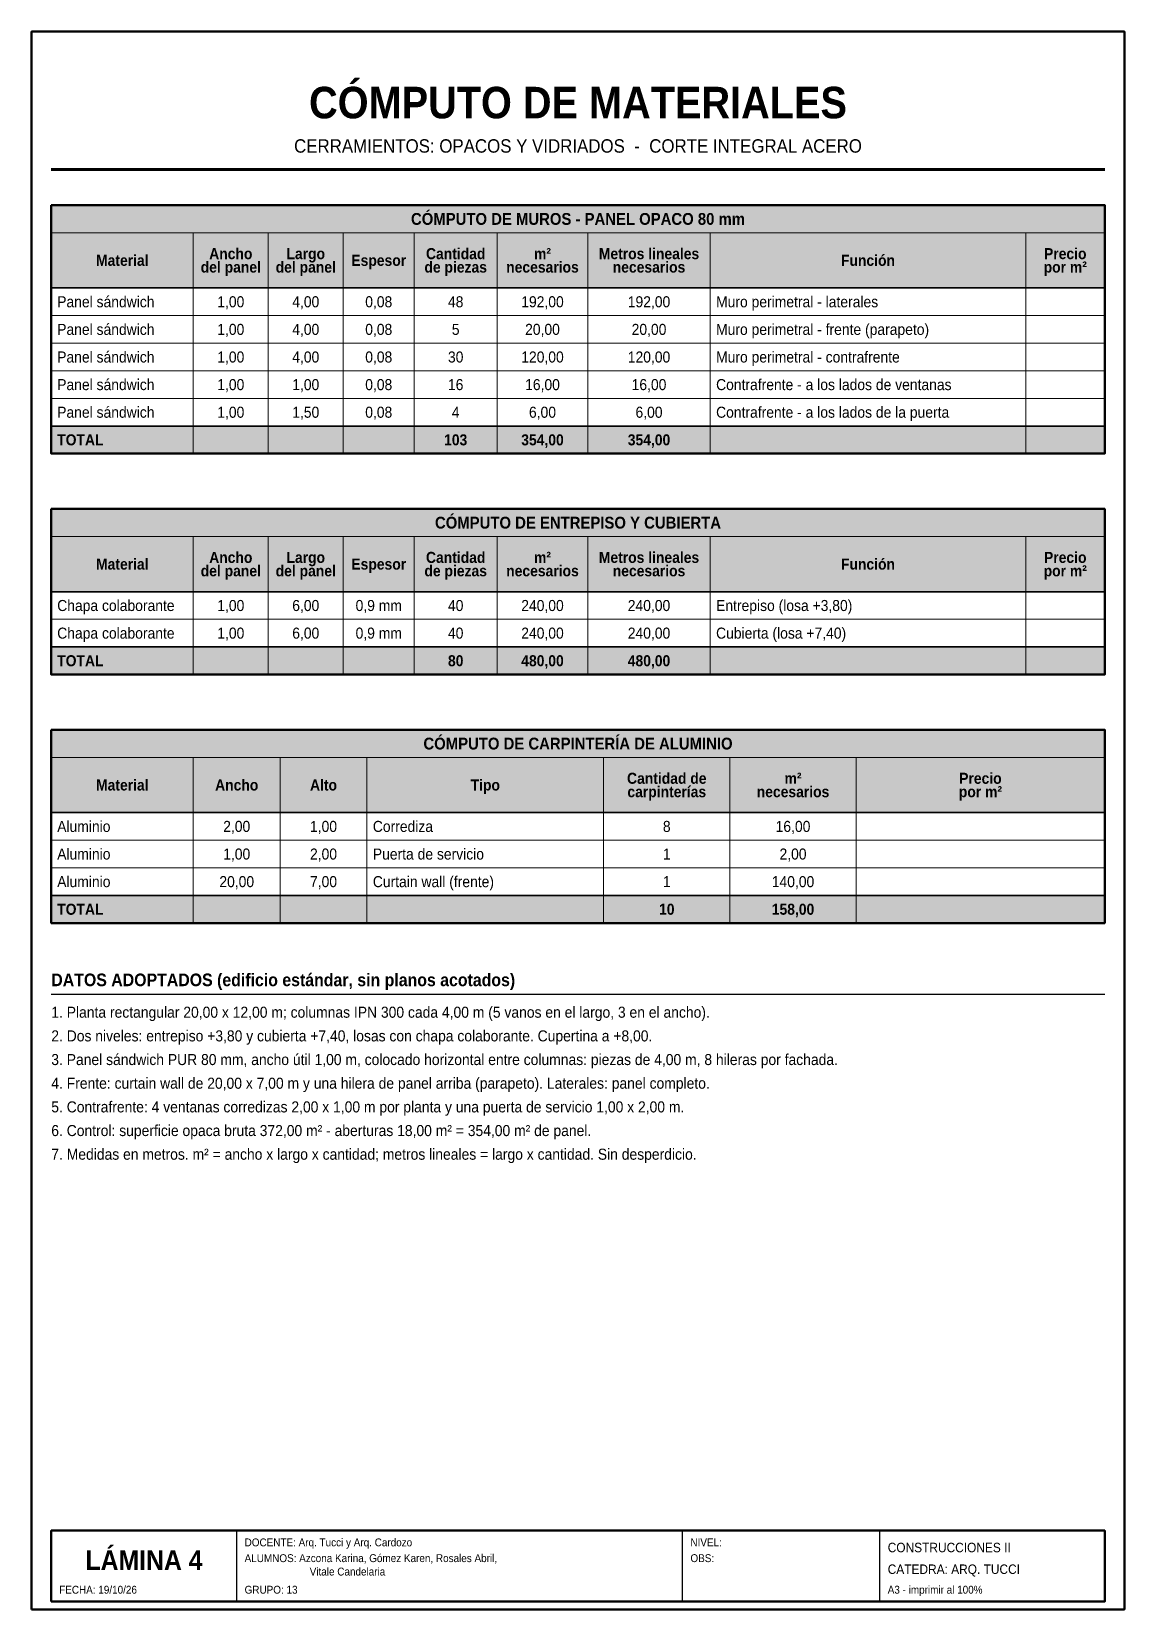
# Model space of a CAD drawing. Header units: millimetres. Extents: x 10 to 287, y 10 to 410.
import ezdxf
from ezdxf.enums import TextEntityAlignment as Align

# ---------------------------------------------------------------- set-up
doc = ezdxf.new("R2010")
doc.units = ezdxf.units.MM
for name, color, linetype in [('0-MARCO', 7, 'Continuous'), ('3-TABLAS', 7, 'Continuous'), ('3-TEXTOS', 7, 'Continuous'), ('3-TITULOS', 7, 'Continuous')]:
    doc.layers.add(name, color=color, linetype=linetype)
doc.styles.add('ARIAL', font='arial.ttf')
doc.styles.add('ARIAL-NEGRITA', font='arialbd.ttf')

msp = doc.modelspace()

# ---------------------------------------------------------------- hatches: boundary and pattern name
at = {"layer": '3-TABLAS', "true_color": 0xe8e8e8}
h = msp.add_hatch(color=254, dxfattribs=at)
h.dxf.hatch_style = 1
h.paths.add_polyline_path([(15, 345), (282, 345), (282, 366), (15, 366)])
h = msp.add_hatch(color=254, dxfattribs=at)
h.dxf.hatch_style = 1
h.paths.add_polyline_path([(15, 303), (282, 303), (282, 310), (15, 310)])
h = msp.add_hatch(color=254, dxfattribs=at)
h.dxf.hatch_style = 1
h.paths.add_polyline_path([(15, 268), (282, 268), (282, 289), (15, 289)])
h = msp.add_hatch(color=254, dxfattribs=at)
h.dxf.hatch_style = 1
h.paths.add_polyline_path([(15, 247), (282, 247), (282, 254), (15, 254)])
h = msp.add_hatch(color=254, dxfattribs=at)
h.dxf.hatch_style = 1
h.paths.add_polyline_path([(15, 212), (282, 212), (282, 233), (15, 233)])
h = msp.add_hatch(color=254, dxfattribs=at)
h.dxf.hatch_style = 1
h.paths.add_polyline_path([(15, 184), (282, 184), (282, 191), (15, 191)])

# ---------------------------------------------------------------- linework, layer by layer
at = {"layer": '0-MARCO', "lineweight": 50}
for points in [[(10, 10), (287, 10), (287, 410), (10, 410)], [(15, 12), (282, 12), (282, 30), (15, 30)]]:
    msp.add_lwpolyline(points, close=True, dxfattribs=at)
at = {"layer": '0-MARCO', "lineweight": 25}
for points in [[(62, 12), (62, 30)], [(175, 12), (175, 30)], [(225, 12), (225, 30)]]:
    msp.add_lwpolyline(points, dxfattribs=at)
at = {"layer": '3-TABLAS', "lineweight": 50}
for points in [[(15, 366), (282, 366), (282, 303), (15, 303)], [(15, 289), (282, 289), (282, 247), (15, 247)], [(15, 233), (282, 233), (282, 184), (15, 184)]]:
    msp.add_lwpolyline(points, close=True, dxfattribs=at)
at = {"layer": '3-TABLAS', "lineweight": 18}
for points in [[(15, 359), (282, 359)], [(15, 282), (282, 282)], [(15, 226), (282, 226)]]:
    msp.add_lwpolyline(points, dxfattribs=at)
at = {"layer": '3-TABLAS', "lineweight": 13}
for points in [[(51, 359), (51, 303)], [(70, 359), (70, 303)], [(89, 359), (89, 303)], [(107, 359), (107, 303)], [(128, 359), (128, 303)], [(151, 359), (151, 303)], [(182, 359), (182, 303)], [(262, 359), (262, 303)], [(15, 338), (282, 338)], [(15, 331), (282, 331)], [(15, 324), (282, 324)], [(15, 317), (282, 317)], [(51, 282), (51, 247)], [(70, 282), (70, 247)], [(89, 282), (89, 247)], [(107, 282), (107, 247)], [(128, 282), (128, 247)], [(151, 282), (151, 247)], [(182, 282), (182, 247)], [(262, 282), (262, 247)], [(15, 261), (282, 261)], [(51, 226), (51, 184)], [(73, 226), (73, 184)], [(95, 226), (95, 184)], [(155, 226), (155, 184)], [(187, 226), (187, 184)], [(219, 226), (219, 184)], [(15, 205), (282, 205)], [(15, 198), (282, 198)]]:
    msp.add_lwpolyline(points, dxfattribs=at)
at = {"layer": '3-TABLAS', "lineweight": 35}
for points in [[(15, 345), (282, 345)], [(15, 310), (282, 310)], [(15, 303), (282, 303)], [(15, 268), (282, 268)], [(15, 254), (282, 254)], [(15, 247), (282, 247)], [(15, 212), (282, 212)], [(15, 191), (282, 191)], [(15, 184), (282, 184)]]:
    msp.add_lwpolyline(points, dxfattribs=at)
at = {"layer": '3-TITULOS', "lineweight": 70}
msp.add_lwpolyline([(15, 375), (282, 375)], dxfattribs=at)
at = {"layer": '3-TITULOS', "lineweight": 25}
msp.add_lwpolyline([(15, 166), (282, 166)], dxfattribs=at)

# ---------------------------------------------------------------- texts
at = {"layer": '3-TABLAS', "width": 0.9}
for s, height, style, p in [('CÓMPUTO DE MUROS - PANEL OPACO 80 mm', 3, 'ARIAL-NEGRITA', (148.5, 362.5)), ('Material', 2.8, 'ARIAL-NEGRITA', (33, 352)), ('Ancho', 2.8, 'ARIAL-NEGRITA', (60.5, 353.7)), ('Largo', 2.8, 'ARIAL-NEGRITA', (79.5, 353.7)), ('Espesor', 2.8, 'ARIAL-NEGRITA', (98, 352)), ('Cantidad', 2.8, 'ARIAL-NEGRITA', (117.5, 353.7)), ('m²', 2.8, 'ARIAL-NEGRITA', (139.5, 353.7)), ('Metros lineales', 2.8, 'ARIAL-NEGRITA', (166.5, 353.7)), ('Función', 2.8, 'ARIAL-NEGRITA', (222, 352)), ('Precio', 2.8, 'ARIAL-NEGRITA', (272, 353.7)), ('del panel', 2.8, 'ARIAL-NEGRITA', (60.5, 350.3)), ('del panel', 2.8, 'ARIAL-NEGRITA', (79.5, 350.3)), ('de piezas', 2.8, 'ARIAL-NEGRITA', (117.5, 350.3)), ('necesarios', 2.8, 'ARIAL-NEGRITA', (139.5, 350.3)), ('necesarios', 2.8, 'ARIAL-NEGRITA', (166.5, 350.3)), ('por m²', 2.8, 'ARIAL-NEGRITA', (272, 350.3)), ('1,00', 2.8, 'ARIAL', (60.5, 341.5)), ('4,00', 2.8, 'ARIAL', (79.5, 341.5)), ('0,08', 2.8, 'ARIAL', (98, 341.5)), ('48', 2.8, 'ARIAL', (117.5, 341.5)), ('192,00', 2.8, 'ARIAL', (139.5, 341.5)), ('192,00', 2.8, 'ARIAL', (166.5, 341.5)), ('1,00', 2.8, 'ARIAL', (60.5, 334.5)), ('4,00', 2.8, 'ARIAL', (79.5, 334.5)), ('0,08', 2.8, 'ARIAL', (98, 334.5)), ('5', 2.8, 'ARIAL', (117.5, 334.5)), ('20,00', 2.8, 'ARIAL', (139.5, 334.5)), ('20,00', 2.8, 'ARIAL', (166.5, 334.5)), ('1,00', 2.8, 'ARIAL', (60.5, 327.5)), ('4,00', 2.8, 'ARIAL', (79.5, 327.5)), ('0,08', 2.8, 'ARIAL', (98, 327.5)), ('30', 2.8, 'ARIAL', (117.5, 327.5)), ('120,00', 2.8, 'ARIAL', (139.5, 327.5)), ('120,00', 2.8, 'ARIAL', (166.5, 327.5)), ('1,00', 2.8, 'ARIAL', (60.5, 320.5)), ('1,00', 2.8, 'ARIAL', (79.5, 320.5)), ('0,08', 2.8, 'ARIAL', (98, 320.5)), ('16', 2.8, 'ARIAL', (117.5, 320.5)), ('16,00', 2.8, 'ARIAL', (139.5, 320.5)), ('16,00', 2.8, 'ARIAL', (166.5, 320.5)), ('1,00', 2.8, 'ARIAL', (60.5, 313.5)), ('1,50', 2.8, 'ARIAL', (79.5, 313.5)), ('0,08', 2.8, 'ARIAL', (98, 313.5)), ('4', 2.8, 'ARIAL', (117.5, 313.5)), ('6,00', 2.8, 'ARIAL', (139.5, 313.5)), ('6,00', 2.8, 'ARIAL', (166.5, 313.5)), ('103', 2.8, 'ARIAL-NEGRITA', (117.5, 306.5)), ('354,00', 2.8, 'ARIAL-NEGRITA', (139.5, 306.5)), ('354,00', 2.8, 'ARIAL-NEGRITA', (166.5, 306.5)), ('CÓMPUTO DE ENTREPISO Y CUBIERTA', 3, 'ARIAL-NEGRITA', (148.5, 285.5)), ('Material', 2.8, 'ARIAL-NEGRITA', (33, 275)), ('Ancho', 2.8, 'ARIAL-NEGRITA', (60.5, 276.7)), ('Largo', 2.8, 'ARIAL-NEGRITA', (79.5, 276.7)), ('Espesor', 2.8, 'ARIAL-NEGRITA', (98, 275)), ('Cantidad', 2.8, 'ARIAL-NEGRITA', (117.5, 276.7)), ('m²', 2.8, 'ARIAL-NEGRITA', (139.5, 276.7)), ('Metros lineales', 2.8, 'ARIAL-NEGRITA', (166.5, 276.7)), ('Función', 2.8, 'ARIAL-NEGRITA', (222, 275)), ('Precio', 2.8, 'ARIAL-NEGRITA', (272, 276.7)), ('del panel', 2.8, 'ARIAL-NEGRITA', (60.5, 273.3)), ('del panel', 2.8, 'ARIAL-NEGRITA', (79.5, 273.3)), ('de piezas', 2.8, 'ARIAL-NEGRITA', (117.5, 273.3)), ('necesarios', 2.8, 'ARIAL-NEGRITA', (139.5, 273.3)), ('necesarios', 2.8, 'ARIAL-NEGRITA', (166.5, 273.3)), ('por m²', 2.8, 'ARIAL-NEGRITA', (272, 273.3)), ('1,00', 2.8, 'ARIAL', (60.5, 264.5)), ('6,00', 2.8, 'ARIAL', (79.5, 264.5)), ('0,9 mm', 2.8, 'ARIAL', (98, 264.5)), ('40', 2.8, 'ARIAL', (117.5, 264.5)), ('240,00', 2.8, 'ARIAL', (139.5, 264.5)), ('240,00', 2.8, 'ARIAL', (166.5, 264.5)), ('1,00', 2.8, 'ARIAL', (60.5, 257.5)), ('6,00', 2.8, 'ARIAL', (79.5, 257.5)), ('0,9 mm', 2.8, 'ARIAL', (98, 257.5)), ('40', 2.8, 'ARIAL', (117.5, 257.5)), ('240,00', 2.8, 'ARIAL', (139.5, 257.5)), ('240,00', 2.8, 'ARIAL', (166.5, 257.5)), ('80', 2.8, 'ARIAL-NEGRITA', (117.5, 250.5)), ('480,00', 2.8, 'ARIAL-NEGRITA', (139.5, 250.5)), ('480,00', 2.8, 'ARIAL-NEGRITA', (166.5, 250.5)), ('CÓMPUTO DE CARPINTERÍA DE ALUMINIO', 3, 'ARIAL-NEGRITA', (148.5, 229.5)), ('Material', 2.8, 'ARIAL-NEGRITA', (33, 219)), ('Ancho', 2.8, 'ARIAL-NEGRITA', (62, 219)), ('Alto', 2.8, 'ARIAL-NEGRITA', (84, 219)), ('Tipo', 2.8, 'ARIAL-NEGRITA', (125, 219)), ('Cantidad de', 2.8, 'ARIAL-NEGRITA', (171, 220.7)), ('m²', 2.8, 'ARIAL-NEGRITA', (203, 220.7)), ('Precio', 2.8, 'ARIAL-NEGRITA', (250.5, 220.7)), ('carpinterías', 2.8, 'ARIAL-NEGRITA', (171, 217.3)), ('necesarios', 2.8, 'ARIAL-NEGRITA', (203, 217.3)), ('por m²', 2.8, 'ARIAL-NEGRITA', (250.5, 217.3)), ('2,00', 2.8, 'ARIAL', (62, 208.5)), ('1,00', 2.8, 'ARIAL', (84, 208.5)), ('8', 2.8, 'ARIAL', (171, 208.5)), ('16,00', 2.8, 'ARIAL', (203, 208.5)), ('1,00', 2.8, 'ARIAL', (62, 201.5)), ('2,00', 2.8, 'ARIAL', (84, 201.5)), ('1', 2.8, 'ARIAL', (171, 201.5)), ('2,00', 2.8, 'ARIAL', (203, 201.5)), ('20,00', 2.8, 'ARIAL', (62, 194.5)), ('7,00', 2.8, 'ARIAL', (84, 194.5)), ('1', 2.8, 'ARIAL', (171, 194.5)), ('140,00', 2.8, 'ARIAL', (203, 194.5)), ('10', 2.8, 'ARIAL-NEGRITA', (171, 187.5)), ('158,00', 2.8, 'ARIAL-NEGRITA', (203, 187.5))]:
    msp.add_text(s, height=height, dxfattribs=dict(at, style=style)).set_placement(p, align=Align.MIDDLE_CENTER)
for s, style, p in [('Panel sándwich', 'ARIAL', (16.5, 341.5)), ('Muro perimetral - laterales', 'ARIAL', (183.5, 341.5)), ('Panel sándwich', 'ARIAL', (16.5, 334.5)), ('Muro perimetral - frente (parapeto)', 'ARIAL', (183.5, 334.5)), ('Panel sándwich', 'ARIAL', (16.5, 327.5)), ('Muro perimetral - contrafrente', 'ARIAL', (183.5, 327.5)), ('Panel sándwich', 'ARIAL', (16.5, 320.5)), ('Contrafrente - a los lados de ventanas', 'ARIAL', (183.5, 320.5)), ('Panel sándwich', 'ARIAL', (16.5, 313.5)), ('Contrafrente - a los lados de la puerta', 'ARIAL', (183.5, 313.5)), ('TOTAL', 'ARIAL-NEGRITA', (16.5, 306.5)), ('Chapa colaborante', 'ARIAL', (16.5, 264.5)), ('Entrepiso (losa +3,80)', 'ARIAL', (183.5, 264.5)), ('Chapa colaborante', 'ARIAL', (16.5, 257.5)), ('Cubierta (losa +7,40)', 'ARIAL', (183.5, 257.5)), ('TOTAL', 'ARIAL-NEGRITA', (16.5, 250.5)), ('Aluminio', 'ARIAL', (16.5, 208.5)), ('Corrediza', 'ARIAL', (96.5, 208.5)), ('Aluminio', 'ARIAL', (16.5, 201.5)), ('Puerta de servicio', 'ARIAL', (96.5, 201.5)), ('Aluminio', 'ARIAL', (16.5, 194.5)), ('Curtain wall (frente)', 'ARIAL', (96.5, 194.5)), ('TOTAL', 'ARIAL-NEGRITA', (16.5, 187.5))]:
    msp.add_text(s, height=2.8, dxfattribs=dict(at, style=style)).set_placement(p, align=Align.MIDDLE_LEFT)
at = {"layer": '3-TEXTOS', "style": 'ARIAL', "width": 0.9}
for s, height, p in [('1. Planta rectangular 20,00 x 12,00 m; columnas IPN 300 cada 4,00 m (5 vanos en el largo, 3 en el ancho).', 2.8, (15, 160)), ('2. Dos niveles: entrepiso +3,80 y cubierta +7,40, losas con chapa colaborante. Cupertina a +8,00.', 2.8, (15, 154)), ('3. Panel sándwich PUR 80 mm, ancho útil 1,00 m, colocado horizontal entre columnas: piezas de 4,00 m, 8 hileras por fachada.', 2.8, (15, 148)), ('4. Frente: curtain wall de 20,00 x 7,00 m y una hilera de panel arriba (parapeto). Laterales: panel completo.', 2.8, (15, 142)), ('5. Contrafrente: 4 ventanas corredizas 2,00 x 1,00 m por planta y una puerta de servicio 1,00 x 2,00 m.', 2.8, (15, 136)), ('6. Control: superficie opaca bruta 372,00 m² - aberturas 18,00 m² = 354,00 m² de panel.', 2.8, (15, 130)), ('7. Medidas en metros. m² = ancho x largo x cantidad; metros lineales = largo x cantidad. Sin desperdicio.', 2.8, (15, 124)), ('DOCENTE: Arq. Tucci y Arq. Cardozo', 2, (64, 26)), ('NIVEL:', 2, (177, 26)), ('ALUMNOS: Azcona Karina, Gómez Karen, Rosales Abril,', 2, (64, 22)), ('OBS:', 2, (177, 22)), ('CONSTRUCCIONES II', 2.4, (227, 24.5)), ('Vitale Candelaria', 2, (80.5, 18.6)), ('CATEDRA: ARQ. TUCCI', 2.4, (227, 19)), ('FECHA: 19/10/26', 2, (17, 14)), ('GRUPO: 13', 2, (64, 14)), ('A3 - imprimir al 100%', 2, (227, 14))]:
    msp.add_text(s, height=height, dxfattribs=at).set_placement(p)
at = {"layer": '3-TITULOS', "width": 0.9}
for s, height, style, p in [('CÓMPUTO DE MATERIALES', 8, 'ARIAL-NEGRITA', (148.5, 392)), ('CERRAMIENTOS: OPACOS Y VIDRIADOS  -  CORTE INTEGRAL ACERO', 3.4, 'ARIAL', (148.5, 381)), ('LÁMINA 4', 5, 'ARIAL-NEGRITA', (38.5, 22.5))]:
    msp.add_text(s, height=height, dxfattribs=dict(at, style=style)).set_placement(p, align=Align.MIDDLE_CENTER)
at = {"layer": '3-TITULOS', "style": 'ARIAL-NEGRITA', "width": 0.9}
msp.add_text('DATOS ADOPTADOS (edificio estándar, sin planos acotados)', height=3.2, dxfattribs=at).set_placement((15, 168))

doc.saveas('drawing.dxf')
